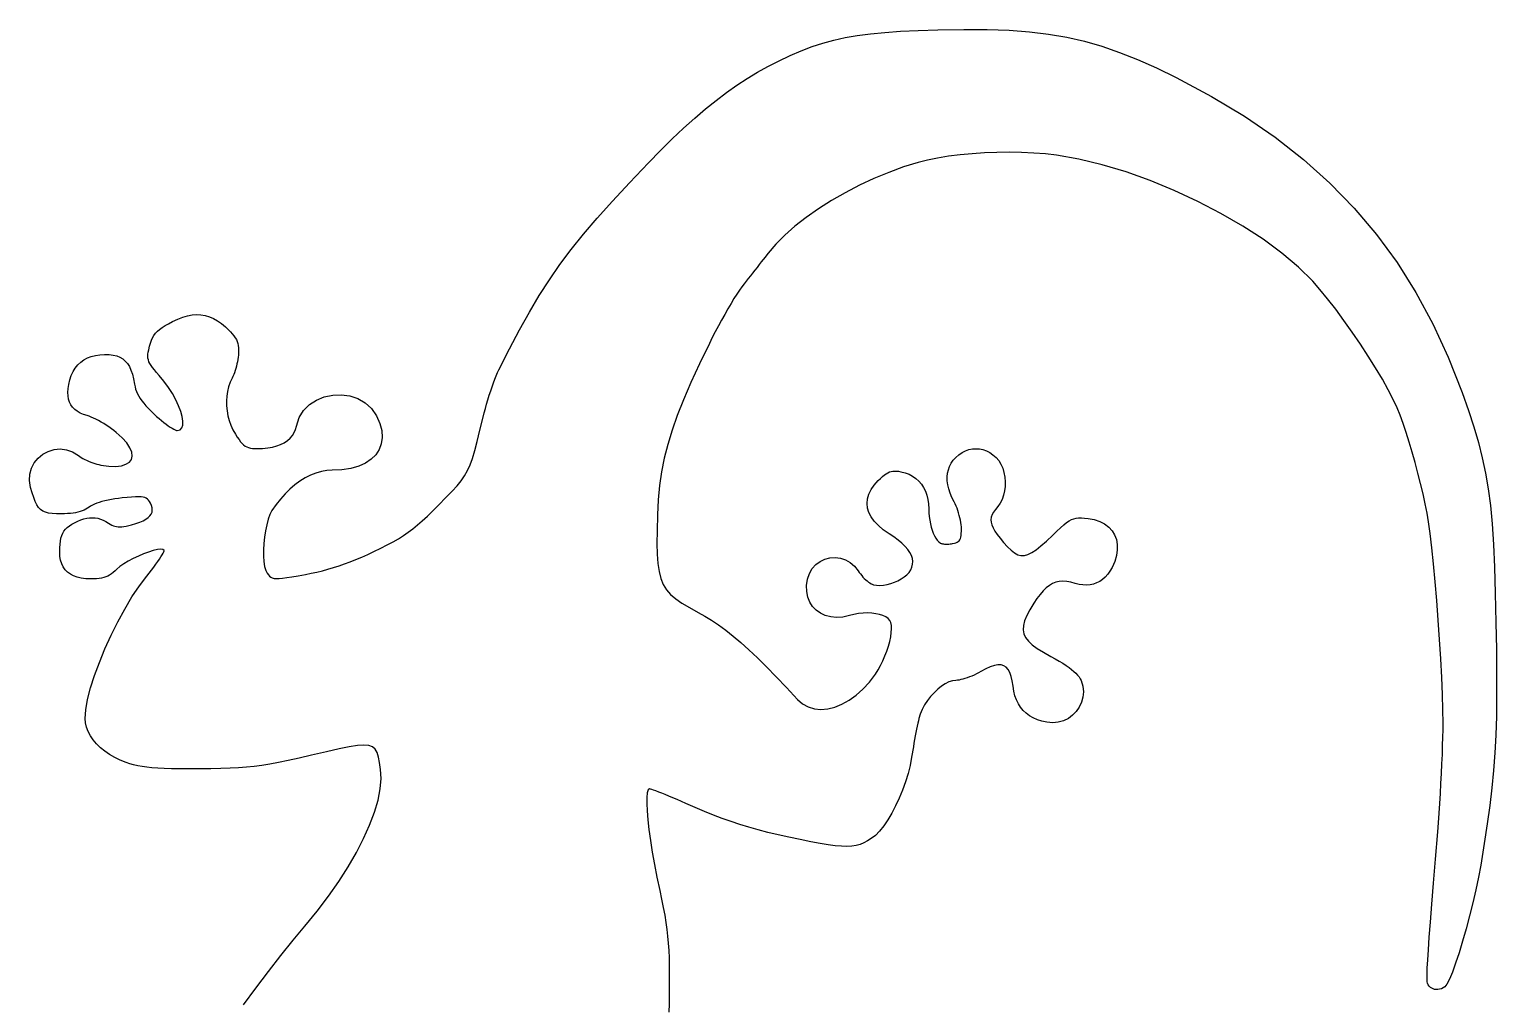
# Model space of a CAD drawing. Header units: metres. Extents: x -1.3 to 92.5, y -0.8 to 98.7.
# Drawn here: x 17.7 to 92.5, y 49 to 98.7 of the extents above; entities that cross this region are included whole.
import ezdxf

# ---------------------------------------------------------------- set-up
doc = ezdxf.new("R2010")
doc.units = ezdxf.units.M

msp = doc.modelspace()

# ---------------------------------------------------------------- linework, layer by layer
at = {"layer": 'Layer0'}
for points in [[(32.93, 54.495, 0), (33.459, 55.253, 0), (33.936, 56.001, 0), (34.359, 56.733, 0), (34.726, 57.444, 0), (35.033, 58.13, 0), (35.278, 58.783, 0), (35.459, 59.399, 0), (35.572, 59.973, 0), (35.615, 60.498, 0), (35.586, 60.969, 0), (35.533, 61.316, 0), (35.479, 61.601, 0), (35.41, 61.829, 0), (35.315, 62.001, 0), (35.181, 62.12, 0), (34.994, 62.189, 0), (34.742, 62.211, 0), (34.413, 62.187, 0), (33.993, 62.121, 0), (33.469, 62.016, 0), (32.83, 61.873, 0), (32.062, 61.696, 0), (31.434, 61.552, 0), (30.88, 61.429, 0), (30.388, 61.327, 0), (29.943, 61.242, 0), (29.53, 61.173, 0), (29.135, 61.119, 0), (28.743, 61.078, 0), (28.34, 61.047, 0), (27.912, 61.026, 0), (27.445, 61.012, 0), (26.923, 61.004, 0), (26.333, 61, 0), (25.807, 60.999, 0), (25.337, 61.002, 0), (24.92, 61.008, 0), (24.548, 61.019, 0), (24.217, 61.035, 0), (23.921, 61.057, 0), (23.656, 61.084, 0), (23.416, 61.117, 0), (23.195, 61.158, 0), (22.989, 61.205, 0), (22.792, 61.26, 0), (22.599, 61.323, 0), (22.303, 61.439, 0), (22.023, 61.575, 0), (21.761, 61.728, 0), (21.518, 61.897, 0), (21.297, 62.078, 0), (21.1, 62.272, 0), (20.928, 62.475, 0), (20.783, 62.685, 0), (20.667, 62.901, 0), (20.582, 63.121, 0), (20.529, 63.342, 0), (20.511, 63.562, 0), (20.545, 64.012, 0), (20.64, 64.538, 0), (20.792, 65.127, 0), (20.994, 65.764, 0), (21.24, 66.433, 0), (21.523, 67.122, 0), (21.837, 67.814, 0), (22.176, 68.497, 0), (22.534, 69.155, 0), (22.904, 69.773, 0), (23.28, 70.338, 0), (23.656, 70.835, 0), (23.784, 70.993, 0), (23.905, 71.148, 0), (24.019, 71.298, 0), (24.125, 71.441, 0), (24.222, 71.576, 0), (24.308, 71.7, 0), (24.382, 71.814, 0), (24.444, 71.914, 0), (24.493, 71.999, 0), (24.526, 72.068, 0), (24.544, 72.119, 0), (24.544, 72.15, 0), (24.485, 72.198, 0), (24.365, 72.21, 0), (24.197, 72.188, 0), (23.988, 72.138, 0), (23.751, 72.063, 0), (23.495, 71.968, 0), (23.23, 71.856, 0), (22.967, 71.732, 0), (22.716, 71.599, 0), (22.487, 71.462, 0), (22.291, 71.325, 0), (22.137, 71.192, 0), (22.04, 71.098, 0), (21.946, 71.016, 0), (21.854, 70.945, 0), (21.761, 70.885, 0), (21.667, 70.834, 0), (21.568, 70.792, 0), (21.464, 70.758, 0), (21.353, 70.732, 0), (21.232, 70.713, 0), (21.1, 70.7, 0), (20.956, 70.693, 0), (20.797, 70.69, 0), (20.546, 70.7, 0), (20.317, 70.729, 0), (20.109, 70.777, 0), (19.922, 70.844, 0), (19.758, 70.93, 0), (19.615, 71.035, 0), (19.494, 71.159, 0), (19.395, 71.302, 0), (19.317, 71.464, 0), (19.262, 71.644, 0), (19.229, 71.843, 0), (19.218, 72.061, 0), (19.221, 72.271, 0), (19.232, 72.459, 0), (19.251, 72.626, 0), (19.279, 72.775, 0), (19.318, 72.908, 0), (19.369, 73.028, 0), (19.432, 73.135, 0), (19.508, 73.232, 0), (19.599, 73.321, 0), (19.706, 73.404, 0), (19.829, 73.484, 0), (19.97, 73.562, 0), (20.135, 73.641, 0), (20.294, 73.706, 0), (20.447, 73.756, 0), (20.596, 73.792, 0), (20.741, 73.812, 0), (20.883, 73.818, 0), (21.022, 73.809, 0), (21.159, 73.786, 0), (21.295, 73.747, 0), (21.431, 73.694, 0), (21.567, 73.626, 0), (21.704, 73.544, 0), (21.791, 73.49, 0), (21.873, 73.444, 0), (21.954, 73.408, 0), (22.035, 73.38, 0), (22.116, 73.361, 0), (22.201, 73.35, 0), (22.291, 73.348, 0), (22.388, 73.353, 0), (22.493, 73.366, 0), (22.608, 73.387, 0), (22.736, 73.416, 0), (22.877, 73.453, 0), (23.1, 73.518, 0), (23.297, 73.587, 0), (23.466, 73.661, 0), (23.61, 73.739, 0), (23.727, 73.822, 0), (23.818, 73.91, 0), (23.884, 74.003, 0), (23.925, 74.103, 0), (23.941, 74.208, 0), (23.932, 74.32, 0), (23.899, 74.438, 0), (23.842, 74.564, 0), (23.795, 74.645, 0), (23.748, 74.714, 0), (23.696, 74.77, 0), (23.635, 74.814, 0), (23.563, 74.847, 0), (23.474, 74.87, 0), (23.365, 74.883, 0), (23.234, 74.886, 0), (23.075, 74.882, 0), (22.885, 74.87, 0), (22.66, 74.851, 0), (22.397, 74.825, 0), (22.208, 74.804, 0), (22.026, 74.779, 0), (21.85, 74.75, 0), (21.682, 74.717, 0), (21.523, 74.682, 0), (21.372, 74.643, 0), (21.233, 74.601, 0), (21.104, 74.557, 0), (20.987, 74.51, 0), (20.883, 74.462, 0), (20.793, 74.411, 0), (20.717, 74.359, 0), (20.639, 74.303, 0), (20.554, 74.252, 0), (20.462, 74.206, 0), (20.364, 74.166, 0), (20.258, 74.13, 0), (20.145, 74.1, 0), (20.024, 74.074, 0), (19.895, 74.053, 0), (19.757, 74.037, 0), (19.611, 74.026, 0), (19.456, 74.019, 0), (19.292, 74.017, 0), (19.045, 74.02, 0), (18.831, 74.033, 0), (18.648, 74.057, 0), (18.491, 74.097, 0), (18.356, 74.156, 0), (18.24, 74.236, 0), (18.139, 74.342, 0), (18.049, 74.475, 0), (17.967, 74.641, 0), (17.888, 74.841, 0), (17.809, 75.079, 0), (17.725, 75.358, 0), (17.665, 75.708, 0), (17.683, 76.039, 0), (17.77, 76.346, 0), (17.917, 76.621, 0), (18.116, 76.86, 0), (18.356, 77.055, 0), (18.629, 77.202, 0), (18.926, 77.294, 0), (19.238, 77.324, 0), (19.556, 77.288, 0), (19.871, 77.178, 0), (20.173, 76.989, 0), (20.24, 76.94, 0), (20.317, 76.891, 0), (20.402, 76.841, 0), (20.493, 76.793, 0), (20.59, 76.746, 0), (20.691, 76.701, 0), (20.795, 76.659, 0), (20.9, 76.62, 0), (21.005, 76.584, 0), (21.108, 76.553, 0), (21.209, 76.527, 0), (21.305, 76.507, 0), (21.716, 76.449, 0), (22.07, 76.437, 0), (22.364, 76.469, 0), (22.597, 76.542, 0), (22.769, 76.651, 0), (22.876, 76.793, 0), (22.918, 76.966, 0), (22.894, 77.167, 0), (22.801, 77.391, 0), (22.638, 77.635, 0), (22.403, 77.898, 0), (22.096, 78.174, 0), (21.979, 78.266, 0), (21.855, 78.358, 0), (21.726, 78.449, 0), (21.593, 78.536, 0), (21.459, 78.621, 0), (21.325, 78.701, 0), (21.192, 78.775, 0), (21.063, 78.843, 0), (20.94, 78.903, 0), (20.823, 78.954, 0), (20.716, 78.995, 0), (20.619, 79.026, 0), (20.429, 79.088, 0), (20.259, 79.161, 0), (20.11, 79.247, 0), (19.981, 79.346, 0), (19.873, 79.457, 0), (19.785, 79.582, 0), (19.717, 79.72, 0), (19.669, 79.872, 0), (19.641, 80.037, 0), (19.633, 80.216, 0), (19.644, 80.41, 0), (19.675, 80.618, 0), (19.731, 80.855, 0), (19.806, 81.074, 0), (19.899, 81.274, 0), (20.011, 81.454, 0), (20.14, 81.614, 0), (20.287, 81.754, 0), (20.451, 81.873, 0), (20.631, 81.971, 0), (20.827, 82.048, 0), (21.039, 82.104, 0), (21.267, 82.137, 0), (21.509, 82.149, 0), (21.737, 82.14, 0), (21.942, 82.115, 0), (22.126, 82.071, 0), (22.289, 82.007, 0), (22.434, 81.922, 0), (22.562, 81.815, 0), (22.673, 81.684, 0), (22.77, 81.528, 0), (22.853, 81.345, 0), (22.924, 81.136, 0), (22.984, 80.897, 0), (23.034, 80.628, 0), (23.058, 80.503, 0), (23.091, 80.381, 0), (23.133, 80.262, 0), (23.184, 80.143, 0), (23.246, 80.025, 0), (23.319, 79.906, 0), (23.405, 79.784, 0), (23.503, 79.659, 0), (23.615, 79.53, 0), (23.74, 79.395, 0), (23.881, 79.253, 0), (24.038, 79.103, 0), (24.161, 78.99, 0), (24.285, 78.882, 0), (24.407, 78.779, 0), (24.527, 78.682, 0), (24.642, 78.593, 0), (24.752, 78.513, 0), (24.855, 78.442, 0), (24.95, 78.382, 0), (25.035, 78.333, 0), (25.108, 78.298, 0), (25.169, 78.275, 0), (25.216, 78.268, 0), (25.356, 78.301, 0), (25.448, 78.396, 0), (25.495, 78.545, 0), (25.499, 78.741, 0), (25.462, 78.976, 0), (25.388, 79.242, 0), (25.278, 79.532, 0), (25.136, 79.839, 0), (24.963, 80.154, 0), (24.762, 80.471, 0), (24.536, 80.781, 0), (24.287, 81.078, 0), (24.156, 81.225, 0), (24.045, 81.357, 0), (23.951, 81.476, 0), (23.875, 81.584, 0), (23.815, 81.685, 0), (23.77, 81.781, 0), (23.738, 81.874, 0), (23.72, 81.967, 0), (23.714, 82.063, 0), (23.718, 82.164, 0), (23.732, 82.273, 0), (23.755, 82.393, 0), (23.797, 82.572, 0), (23.842, 82.732, 0), (23.894, 82.875, 0), (23.954, 83.004, 0), (24.023, 83.122, 0), (24.105, 83.23, 0), (24.202, 83.332, 0), (24.315, 83.429, 0), (24.446, 83.525, 0), (24.598, 83.621, 0), (24.773, 83.72, 0), (24.973, 83.825, 0), (25.238, 83.95, 0), (25.492, 84.048, 0), (25.737, 84.12, 0), (25.973, 84.165, 0), (26.202, 84.183, 0), (26.424, 84.174, 0), (26.641, 84.138, 0), (26.852, 84.076, 0), (27.061, 83.986, 0), (27.266, 83.868, 0), (27.47, 83.724, 0), (27.673, 83.551, 0), (27.808, 83.425, 0), (27.924, 83.309, 0), (28.024, 83.202, 0), (28.107, 83.101, 0), (28.175, 83.003, 0), (28.229, 82.907, 0), (28.271, 82.808, 0), (28.302, 82.707, 0), (28.323, 82.598, 0), (28.335, 82.481, 0), (28.339, 82.353, 0), (28.337, 82.211, 0), (28.331, 82.11, 0), (28.32, 82.003, 0), (28.304, 81.892, 0), (28.284, 81.778, 0), (28.26, 81.663, 0), (28.233, 81.547, 0), (28.202, 81.434, 0), (28.169, 81.324, 0), (28.134, 81.219, 0), (28.096, 81.12, 0), (28.057, 81.029, 0), (28.017, 80.947, 0), (27.916, 80.731, 0), (27.836, 80.504, 0), (27.778, 80.267, 0), (27.74, 80.023, 0), (27.724, 79.775, 0), (27.728, 79.523, 0), (27.753, 79.271, 0), (27.798, 79.021, 0), (27.864, 78.774, 0), (27.951, 78.533, 0), (28.057, 78.301, 0), (28.183, 78.079, 0), (28.278, 77.932, 0), (28.365, 77.806, 0), (28.447, 77.698, 0), (28.525, 77.608, 0), (28.603, 77.534, 0), (28.681, 77.475, 0), (28.763, 77.429, 0), (28.85, 77.394, 0), (28.945, 77.37, 0), (29.05, 77.354, 0), (29.167, 77.346, 0), (29.298, 77.343, 0), (29.571, 77.352, 0), (29.828, 77.378, 0), (30.067, 77.421, 0), (30.288, 77.481, 0), (30.489, 77.556, 0), (30.671, 77.647, 0), (30.832, 77.754, 0), (30.972, 77.874, 0), (31.089, 78.009, 0), (31.184, 78.158, 0), (31.255, 78.32, 0), (31.301, 78.496, 0), (31.438, 78.925, 0), (31.663, 79.29, 0), (31.963, 79.59, 0), (32.32, 79.823, 0), (32.719, 79.986, 0), (33.146, 80.077, 0), (33.583, 80.095, 0), (34.016, 80.038, 0), (34.428, 79.903, 0), (34.804, 79.688, 0), (35.128, 79.392, 0), (35.385, 79.013, 0), (35.552, 78.627, 0), (35.647, 78.26, 0), (35.671, 77.914, 0), (35.628, 77.593, 0), (35.519, 77.298, 0), (35.347, 77.034, 0), (35.114, 76.803, 0), (34.823, 76.607, 0), (34.475, 76.449, 0), (34.073, 76.333, 0), (33.62, 76.261, 0), (33.117, 76.236, 0), (32.844, 76.219, 0), (32.569, 76.17, 0), (32.292, 76.091, 0), (32.017, 75.982, 0), (31.744, 75.845, 0), (31.476, 75.68, 0), (31.213, 75.489, 0), (30.959, 75.273, 0), (30.713, 75.033, 0), (30.478, 74.771, 0), (30.257, 74.486, 0), (30.049, 74.181, 0), (29.946, 73.982, 0), (29.855, 73.736, 0), (29.777, 73.455, 0), (29.714, 73.147, 0), (29.665, 72.824, 0), (29.632, 72.495, 0), (29.615, 72.171, 0), (29.615, 71.861, 0), (29.634, 71.577, 0), (29.671, 71.329, 0), (29.727, 71.126, 0), (29.804, 70.979, 0), (29.867, 70.899, 0), (29.927, 70.833, 0), (29.991, 70.782, 0), (30.064, 70.744, 0), (30.154, 70.721, 0), (30.267, 70.71, 0), (30.407, 70.713, 0), (30.583, 70.73, 0), (30.8, 70.759, 0), (31.064, 70.801, 0), (31.381, 70.856, 0), (31.758, 70.923, 0), (32.05, 70.979, 0), (32.338, 71.041, 0), (32.623, 71.109, 0), (32.905, 71.185, 0), (33.187, 71.268, 0), (33.47, 71.358, 0), (33.754, 71.457, 0), (34.041, 71.565, 0), (34.333, 71.681, 0), (34.63, 71.807, 0), (34.934, 71.943, 0), (35.246, 72.089, 0), (35.609, 72.265, 0), (35.935, 72.431, 0), (36.231, 72.59, 0), (36.502, 72.747, 0), (36.756, 72.906, 0), (36.998, 73.073, 0), (37.235, 73.252, 0), (37.473, 73.447, 0), (37.719, 73.662, 0), (37.978, 73.903, 0), (38.257, 74.174, 0), (38.563, 74.479, 0), (38.929, 74.85, 0), (39.236, 75.167, 0), (39.491, 75.446, 0), (39.702, 75.703, 0), (39.879, 75.956, 0), (40.028, 76.22, 0), (40.159, 76.511, 0), (40.28, 76.846, 0), (40.399, 77.242, 0), (40.524, 77.714, 0), (40.663, 78.279, 0), (40.825, 78.953, 0), (40.878, 79.166, 0), (40.937, 79.387, 0), (41.001, 79.612, 0), (41.068, 79.838, 0), (41.138, 80.064, 0), (41.21, 80.285, 0), (41.283, 80.498, 0), (41.356, 80.702, 0), (41.428, 80.892, 0), (41.498, 81.066, 0), (41.564, 81.222, 0), (41.627, 81.356, 0), (42.168, 82.43, 0), (42.684, 83.41, 0), (43.186, 84.312, 0), (43.688, 85.156, 0), (44.203, 85.958, 0), (44.744, 86.736, 0), (45.324, 87.51, 0), (45.955, 88.296, 0), (46.652, 89.113, 0), (47.426, 89.979, 0), (48.291, 90.911, 0), (49.26, 91.928, 0), (49.879, 92.562, 0), (50.478, 93.152, 0), (51.057, 93.701, 0), (51.621, 94.21, 0), (52.172, 94.681, 0), (52.712, 95.118, 0), (53.245, 95.522, 0), (53.773, 95.895, 0), (54.299, 96.24, 0), (54.825, 96.558, 0), (55.356, 96.852, 0), (55.892, 97.124, 0), (56.491, 97.405, 0), (57.06, 97.65, 0), (57.612, 97.862, 0), (58.161, 98.044, 0), (58.719, 98.198, 0), (59.301, 98.326, 0), (59.919, 98.433, 0), (60.588, 98.519, 0), (61.321, 98.588, 0), (62.13, 98.643, 0), (63.03, 98.686, 0), (64.034, 98.719, 0), (65.35, 98.743, 0), (66.556, 98.737, 0), (67.669, 98.697, 0), (68.704, 98.62, 0), (69.679, 98.503, 0), (70.61, 98.343, 0), (71.514, 98.135, 0), (72.406, 97.878, 0), (73.304, 97.567, 0), (74.224, 97.199, 0), (75.183, 96.771, 0), (76.197, 96.279, 0), (77.995, 95.322, 0), (79.675, 94.31, 0), (81.239, 93.237, 0), (82.693, 92.101, 0), (84.039, 90.897, 0), (85.282, 89.621, 0), (86.426, 88.268, 0), (87.473, 86.835, 0), (88.429, 85.316, 0), (89.297, 83.708, 0), (90.08, 82.007, 0), (90.784, 80.208, 0), (91.105, 79.292, 0), (91.383, 78.447, 0), (91.619, 77.65, 0), (91.818, 76.875, 0), (91.984, 76.097, 0), (92.119, 75.291, 0), (92.229, 74.432, 0), (92.316, 73.496, 0), (92.385, 72.456, 0), (92.438, 71.289, 0), (92.48, 69.97, 0), (92.514, 68.473, 0), (92.538, 67.089, 0), (92.55, 65.844, 0), (92.549, 64.717, 0), (92.535, 63.683, 0), (92.504, 62.721, 0), (92.457, 61.808, 0), (92.391, 60.921, 0), (92.305, 60.038, 0), (92.198, 59.136, 0), (92.069, 58.192, 0), (91.915, 57.184, 0), (91.735, 56.09, 0), (91.623, 55.477, 0), (91.488, 54.829, 0), (91.334, 54.161, 0), (91.168, 53.49, 0), (90.992, 52.831, 0), (90.812, 52.2, 0), (90.633, 51.612, 0), (90.458, 51.083, 0), (90.293, 50.629, 0), (90.143, 50.265, 0), (90.011, 50.008, 0), (89.902, 49.872, 0), (89.817, 49.817, 0), (89.73, 49.776, 0), (89.641, 49.748, 0), (89.554, 49.734, 0), (89.468, 49.732, 0), (89.385, 49.742, 0), (89.307, 49.764, 0), (89.234, 49.799, 0), (89.167, 49.845, 0), (89.109, 49.903, 0), (89.061, 49.972, 0), (89.022, 50.052, 0), (89.006, 50.136, 0), (88.997, 50.287, 0), (88.999, 50.515, 0), (89.01, 50.83, 0), (89.031, 51.244, 0), (89.064, 51.767, 0), (89.11, 52.409, 0), (89.168, 53.182, 0), (89.239, 54.095, 0), (89.325, 55.16, 0), (89.426, 56.387, 0), (89.542, 57.786, 0), (89.579, 58.249, 0), (89.615, 58.734, 0), (89.648, 59.235, 0), (89.68, 59.745, 0), (89.709, 60.256, 0), (89.735, 60.764, 0), (89.758, 61.26, 0), (89.778, 61.738, 0), (89.794, 62.191, 0), (89.806, 62.613, 0), (89.813, 62.996, 0), (89.816, 63.335, 0), (89.807, 64.005, 0), (89.783, 64.791, 0), (89.745, 65.667, 0), (89.695, 66.609, 0), (89.635, 67.593, 0), (89.566, 68.595, 0), (89.491, 69.589, 0), (89.41, 70.552, 0), (89.326, 71.46, 0), (89.241, 72.287, 0), (89.156, 73.009, 0), (89.073, 73.603, 0), (88.997, 74.048, 0), (88.903, 74.527, 0), (88.793, 75.033, 0), (88.67, 75.558, 0), (88.535, 76.092, 0), (88.392, 76.629, 0), (88.241, 77.159, 0), (88.087, 77.674, 0), (87.93, 78.167, 0), (87.774, 78.628, 0), (87.619, 79.051, 0), (87.47, 79.426, 0), (87.274, 79.853, 0), (87.02, 80.342, 0), (86.716, 80.882, 0), (86.372, 81.459, 0), (85.996, 82.061, 0), (85.595, 82.674, 0), (85.18, 83.287, 0), (84.757, 83.886, 0), (84.336, 84.458, 0), (83.925, 84.991, 0), (83.533, 85.472, 0), (83.168, 85.889, 0), (82.439, 86.61, 0), (81.588, 87.325, 0), (80.632, 88.026, 0), (79.588, 88.704, 0), (78.472, 89.351, 0), (77.302, 89.959, 0), (76.095, 90.52, 0), (74.867, 91.025, 0), (73.635, 91.465, 0), (72.417, 91.833, 0), (71.229, 92.12, 0), (70.087, 92.319, 0), (69.519, 92.384, 0), (68.923, 92.431, 0), (68.306, 92.459, 0), (67.676, 92.469, 0), (67.04, 92.462, 0), (66.404, 92.438, 0), (65.777, 92.396, 0), (65.166, 92.338, 0), (64.577, 92.265, 0), (64.017, 92.175, 0), (63.496, 92.07, 0), (63.018, 91.95, 0), (62.273, 91.719, 0), (61.522, 91.444, 0), (60.772, 91.13, 0), (60.031, 90.782, 0), (59.308, 90.404, 0), (58.609, 90.001, 0), (57.942, 89.578, 0), (57.316, 89.139, 0), (56.738, 88.69, 0), (56.216, 88.234, 0), (55.758, 87.777, 0), (55.371, 87.323, 0), (55.296, 87.227, 0), (55.212, 87.119, 0), (55.118, 86.999, 0), (55.018, 86.871, 0), (54.912, 86.735, 0), (54.802, 86.595, 0), (54.689, 86.451, 0), (54.575, 86.306, 0), (54.462, 86.162, 0), (54.35, 86.021, 0), (54.241, 85.883, 0), (54.138, 85.752, 0), (54.029, 85.608, 0), (53.907, 85.432, 0), (53.772, 85.227, 0), (53.627, 84.997, 0), (53.475, 84.747, 0), (53.317, 84.479, 0), (53.156, 84.197, 0), (52.994, 83.905, 0), (52.832, 83.608, 0), (52.674, 83.307, 0), (52.52, 83.008, 0), (52.374, 82.714, 0), (51.871, 81.665, 0), (51.432, 80.712, 0), (51.055, 79.84, 0), (50.734, 79.033, 0), (50.465, 78.277, 0), (50.245, 77.556, 0), (50.068, 76.856, 0), (49.931, 76.162, 0), (49.83, 75.459, 0), (49.76, 74.731, 0), (49.718, 73.964, 0), (49.698, 73.143, 0), (49.696, 72.502, 0), (49.71, 71.949, 0), (49.743, 71.474, 0), (49.801, 71.066, 0), (49.89, 70.714, 0), (50.015, 70.409, 0), (50.18, 70.141, 0), (50.392, 69.899, 0), (50.654, 69.672, 0), (50.973, 69.452, 0), (51.354, 69.226, 0), (51.801, 68.986, 0), (52.142, 68.798, 0), (52.487, 68.587, 0), (52.84, 68.348, 0), (53.203, 68.079, 0), (53.581, 67.779, 0), (53.975, 67.443, 0), (54.389, 67.07, 0), (54.827, 66.657, 0), (55.29, 66.2, 0), (55.782, 65.698, 0), (56.307, 65.147, 0), (56.867, 64.545, 0), (57.124, 64.319, 0), (57.413, 64.158, 0), (57.728, 64.063, 0), (58.063, 64.03, 0), (58.414, 64.059, 0), (58.774, 64.148, 0), (59.139, 64.294, 0), (59.504, 64.497, 0), (59.863, 64.754, 0), (60.21, 65.063, 0), (60.541, 65.424, 0), (60.85, 65.834, 0), (60.983, 66.045, 0), (61.109, 66.272, 0), (61.226, 66.513, 0), (61.332, 66.761, 0), (61.426, 67.012, 0), (61.507, 67.262, 0), (61.573, 67.505, 0), (61.624, 67.737, 0), (61.656, 67.954, 0), (61.67, 68.15, 0), (61.663, 68.321, 0), (61.635, 68.462, 0), (61.58, 68.571, 0), (61.492, 68.667, 0), (61.372, 68.751, 0), (61.226, 68.821, 0), (61.057, 68.877, 0), (60.867, 68.918, 0), (60.662, 68.944, 0), (60.444, 68.954, 0), (60.217, 68.948, 0), (59.985, 68.925, 0), (59.75, 68.883, 0), (59.518, 68.824, 0), (59.182, 68.748, 0), (58.863, 68.725, 0), (58.563, 68.752, 0), (58.288, 68.824, 0), (58.04, 68.939, 0), (57.823, 69.095, 0), (57.641, 69.286, 0), (57.498, 69.512, 0), (57.396, 69.767, 0), (57.34, 70.05, 0), (57.334, 70.357, 0), (57.38, 70.684, 0), (57.475, 70.974, 0), (57.619, 71.222, 0), (57.804, 71.426, 0), (58.022, 71.587, 0), (58.264, 71.701, 0), (58.522, 71.768, 0), (58.789, 71.787, 0), (59.057, 71.756, 0), (59.316, 71.674, 0), (59.559, 71.539, 0), (59.779, 71.351, 0), (59.966, 71.107, 0), (60.02, 71.025, 0), (60.079, 70.945, 0), (60.143, 70.866, 0), (60.209, 70.79, 0), (60.278, 70.719, 0), (60.348, 70.651, 0), (60.419, 70.59, 0), (60.489, 70.535, 0), (60.557, 70.487, 0), (60.623, 70.448, 0), (60.686, 70.417, 0), (60.744, 70.397, 0), (60.903, 70.367, 0), (61.075, 70.36, 0), (61.257, 70.373, 0), (61.444, 70.405, 0), (61.633, 70.454, 0), (61.819, 70.519, 0), (61.997, 70.598, 0), (62.165, 70.69, 0), (62.318, 70.792, 0), (62.452, 70.904, 0), (62.563, 71.023, 0), (62.646, 71.149, 0), (62.709, 71.294, 0), (62.744, 71.44, 0), (62.751, 71.588, 0), (62.73, 71.738, 0), (62.68, 71.889, 0), (62.602, 72.042, 0), (62.496, 72.197, 0), (62.362, 72.353, 0), (62.2, 72.512, 0), (62.009, 72.672, 0), (61.79, 72.834, 0), (61.543, 72.998, 0), (61.246, 73.203, 0), (60.995, 73.415, 0), (60.789, 73.632, 0), (60.628, 73.855, 0), (60.512, 74.082, 0), (60.443, 74.312, 0), (60.419, 74.545, 0), (60.441, 74.779, 0), (60.509, 75.014, 0), (60.624, 75.249, 0), (60.785, 75.484, 0), (60.992, 75.716, 0), (61.104, 75.825, 0), (61.207, 75.919, 0), (61.301, 75.998, 0), (61.39, 76.062, 0), (61.476, 76.113, 0), (61.56, 76.152, 0), (61.645, 76.179, 0), (61.732, 76.195, 0), (61.824, 76.2, 0), (61.922, 76.197, 0), (62.03, 76.184, 0), (62.147, 76.164, 0), (62.361, 76.11, 0), (62.56, 76.035, 0), (62.744, 75.938, 0), (62.91, 75.821, 0), (63.06, 75.685, 0), (63.192, 75.531, 0), (63.305, 75.36, 0), (63.4, 75.171, 0), (63.474, 74.968, 0), (63.528, 74.749, 0), (63.561, 74.517, 0), (63.572, 74.272, 0), (63.577, 74.072, 0), (63.592, 73.878, 0), (63.616, 73.691, 0), (63.648, 73.511, 0), (63.689, 73.34, 0), (63.738, 73.18, 0), (63.794, 73.032, 0), (63.856, 72.897, 0), (63.926, 72.777, 0), (64.001, 72.674, 0), (64.081, 72.587, 0), (64.166, 72.52, 0), (64.193, 72.506, 0), (64.227, 72.494, 0), (64.268, 72.484, 0), (64.313, 72.476, 0), (64.364, 72.471, 0), (64.418, 72.467, 0), (64.476, 72.466, 0), (64.536, 72.467, 0), (64.597, 72.471, 0), (64.66, 72.477, 0), (64.723, 72.485, 0), (64.786, 72.495, 0), (64.874, 72.515, 0), (64.95, 72.537, 0), (65.016, 72.565, 0), (65.071, 72.599, 0), (65.116, 72.64, 0), (65.153, 72.69, 0), (65.181, 72.75, 0), (65.203, 72.822, 0), (65.219, 72.908, 0), (65.229, 73.007, 0), (65.234, 73.123, 0), (65.236, 73.256, 0), (65.232, 73.353, 0), (65.222, 73.459, 0), (65.206, 73.572, 0), (65.185, 73.69, 0), (65.158, 73.811, 0), (65.127, 73.934, 0), (65.092, 74.058, 0), (65.052, 74.18, 0), (65.01, 74.299, 0), (64.964, 74.413, 0), (64.916, 74.52, 0), (64.866, 74.62, 0), (64.751, 74.851, 0), (64.659, 75.075, 0), (64.588, 75.292, 0), (64.54, 75.502, 0), (64.514, 75.703, 0), (64.51, 75.897, 0), (64.528, 76.084, 0), (64.568, 76.262, 0), (64.63, 76.431, 0), (64.715, 76.593, 0), (64.821, 76.746, 0), (64.95, 76.89, 0), (65.105, 77.027, 0), (65.269, 77.14, 0), (65.439, 77.227, 0), (65.615, 77.29, 0), (65.794, 77.327, 0), (65.975, 77.34, 0), (66.156, 77.327, 0), (66.335, 77.29, 0), (66.511, 77.227, 0), (66.681, 77.14, 0), (66.845, 77.027, 0), (67, 76.89, 0), (67.136, 76.729, 0), (67.249, 76.544, 0), (67.339, 76.339, 0), (67.405, 76.119, 0), (67.449, 75.89, 0), (67.468, 75.654, 0), (67.465, 75.418, 0), (67.437, 75.186, 0), (67.385, 74.962, 0), (67.309, 74.751, 0), (67.209, 74.557, 0), (67.084, 74.386, 0), (66.966, 74.242, 0), (66.872, 74.105, 0), (66.804, 73.974, 0), (66.76, 73.845, 0), (66.743, 73.716, 0), (66.752, 73.584, 0), (66.788, 73.446, 0), (66.851, 73.298, 0), (66.942, 73.138, 0), (67.061, 72.964, 0), (67.21, 72.771, 0), (67.387, 72.558, 0), (67.586, 72.335, 0), (67.769, 72.156, 0), (67.941, 72.02, 0), (68.108, 71.93, 0), (68.274, 71.886, 0), (68.446, 71.888, 0), (68.628, 71.938, 0), (68.827, 72.036, 0), (69.047, 72.183, 0), (69.295, 72.38, 0), (69.575, 72.628, 0), (69.892, 72.927, 0), (70.11, 73.134, 0), (70.297, 73.308, 0), (70.459, 73.452, 0), (70.601, 73.567, 0), (70.73, 73.656, 0), (70.85, 73.722, 0), (70.967, 73.767, 0), (71.087, 73.795, 0), (71.214, 73.807, 0), (71.355, 73.806, 0), (71.514, 73.795, 0), (71.697, 73.776, 0), (72.014, 73.719, 0), (72.297, 73.626, 0), (72.543, 73.499, 0), (72.752, 73.34, 0), (72.923, 73.153, 0), (73.053, 72.94, 0), (73.143, 72.704, 0), (73.189, 72.448, 0), (73.191, 72.174, 0), (73.149, 71.886, 0), (73.059, 71.585, 0), (72.921, 71.275, 0), (72.816, 71.093, 0), (72.7, 70.93, 0), (72.573, 70.788, 0), (72.436, 70.667, 0), (72.29, 70.567, 0), (72.134, 70.487, 0), (71.97, 70.429, 0), (71.798, 70.392, 0), (71.619, 70.377, 0), (71.432, 70.383, 0), (71.238, 70.412, 0), (71.039, 70.463, 0), (70.815, 70.523, 0), (70.607, 70.559, 0), (70.411, 70.572, 0), (70.227, 70.559, 0), (70.051, 70.52, 0), (69.884, 70.455, 0), (69.721, 70.362, 0), (69.562, 70.24, 0), (69.405, 70.088, 0), (69.247, 69.906, 0), (69.087, 69.693, 0), (68.923, 69.447, 0), (68.723, 69.117, 0), (68.567, 68.823, 0), (68.458, 68.558, 0), (68.396, 68.319, 0), (68.383, 68.101, 0), (68.42, 67.898, 0), (68.51, 67.706, 0), (68.654, 67.52, 0), (68.853, 67.336, 0), (69.108, 67.148, 0), (69.422, 66.951, 0), (69.796, 66.741, 0), (70.018, 66.619, 0), (70.221, 66.501, 0), (70.407, 66.388, 0), (70.574, 66.279, 0), (70.725, 66.174, 0), (70.858, 66.072, 0), (70.976, 65.972, 0), (71.078, 65.875, 0), (71.165, 65.78, 0), (71.237, 65.687, 0), (71.295, 65.594, 0), (71.34, 65.503, 0), (71.427, 65.219, 0), (71.458, 64.936, 0), (71.435, 64.661, 0), (71.365, 64.397, 0), (71.251, 64.152, 0), (71.098, 63.929, 0), (70.91, 63.735, 0), (70.691, 63.574, 0), (70.445, 63.452, 0), (70.178, 63.375, 0), (69.894, 63.347, 0), (69.596, 63.375, 0), (69.346, 63.432, 0), (69.115, 63.507, 0), (68.904, 63.598, 0), (68.713, 63.707, 0), (68.541, 63.834, 0), (68.388, 63.978, 0), (68.254, 64.14, 0), (68.14, 64.319, 0), (68.044, 64.516, 0), (67.968, 64.73, 0), (67.91, 64.963, 0), (67.871, 65.214, 0), (67.832, 65.487, 0), (67.778, 65.719, 0), (67.71, 65.913, 0), (67.625, 66.067, 0), (67.523, 66.183, 0), (67.402, 66.26, 0), (67.262, 66.301, 0), (67.1, 66.304, 0), (66.916, 66.271, 0), (66.709, 66.202, 0), (66.477, 66.098, 0), (66.219, 65.96, 0), (66.11, 65.9, 0), (65.997, 65.842, 0), (65.88, 65.787, 0), (65.763, 65.736, 0), (65.645, 65.689, 0), (65.529, 65.646, 0), (65.416, 65.608, 0), (65.308, 65.576, 0), (65.206, 65.551, 0), (65.112, 65.531, 0), (65.027, 65.52, 0), (64.953, 65.516, 0), (64.779, 65.495, 0), (64.595, 65.435, 0), (64.405, 65.34, 0), (64.213, 65.214, 0), (64.023, 65.061, 0), (63.838, 64.885, 0), (63.663, 64.69, 0), (63.501, 64.48, 0), (63.355, 64.258, 0), (63.231, 64.028, 0), (63.131, 63.796, 0), (63.06, 63.564, 0), (63.035, 63.454, 0), (63.007, 63.326, 0), (62.977, 63.183, 0), (62.945, 63.026, 0), (62.913, 62.859, 0), (62.879, 62.684, 0), (62.846, 62.502, 0), (62.813, 62.317, 0), (62.78, 62.131, 0), (62.749, 61.946, 0), (62.719, 61.765, 0), (62.691, 61.589, 0), (62.613, 61.176, 0), (62.508, 60.755, 0), (62.379, 60.331, 0), (62.229, 59.912, 0), (62.061, 59.503, 0), (61.878, 59.11, 0), (61.683, 58.74, 0), (61.479, 58.398, 0), (61.269, 58.09, 0), (61.057, 57.823, 0), (60.844, 57.603, 0), (60.634, 57.436, 0), (60.445, 57.317, 0), (60.258, 57.219, 0), (60.066, 57.143, 0), (59.863, 57.087, 0), (59.641, 57.053, 0), (59.394, 57.039, 0), (59.116, 57.045, 0), (58.798, 57.073, 0), (58.434, 57.121, 0), (58.018, 57.189, 0), (57.542, 57.277, 0), (57, 57.386, 0), (56.421, 57.509, 0), (55.876, 57.632, 0), (55.359, 57.757, 0), (54.865, 57.886, 0), (54.39, 58.019, 0), (53.928, 58.16, 0), (53.475, 58.309, 0), (53.026, 58.468, 0), (52.575, 58.638, 0), (52.117, 58.822, 0), (51.648, 59.02, 0), (51.163, 59.234, 0), (50.94, 59.334, 0), (50.721, 59.43, 0), (50.511, 59.52, 0), (50.309, 59.605, 0), (50.12, 59.684, 0), (49.945, 59.755, 0), (49.786, 59.817, 0), (49.645, 59.87, 0), (49.526, 59.913, 0), (49.429, 59.945, 0), (49.358, 59.964, 0), (49.314, 59.971, 0), (49.246, 59.921, 0), (49.2, 59.776, 0), (49.176, 59.544, 0), (49.174, 59.232, 0), (49.193, 58.848, 0), (49.231, 58.4, 0), (49.288, 57.896, 0), (49.364, 57.343, 0), (49.457, 56.748, 0), (49.567, 56.121, 0), (49.693, 55.468, 0), (49.834, 54.796, 0), (49.932, 54.339, 0), (50.017, 53.919, 0), (50.089, 53.529, 0), (50.15, 53.159, 0), (50.201, 52.803, 0), (50.241, 52.451, 0), (50.273, 52.097, 0), (50.297, 51.731, 0), (50.313, 51.345, 0), (50.323, 50.932, 0), (50.327, 50.484, 0), (50.326, 49.991, 0), (50.321, 49.475, 0), (50.312, 49.009, 0), (50.297, 48.583, 0)], [(28.603, 48.953, 0), (29.23, 49.807, 0), (29.866, 50.651, 0), (30.503, 51.471, 0), (31.127, 52.25, 0), (31.729, 52.973, 0), (32.353, 53.734, 0), (32.93, 54.495, 0)]]:
    msp.add_polyline3d(points, dxfattribs=at)

doc.saveas('drawing.dxf')
